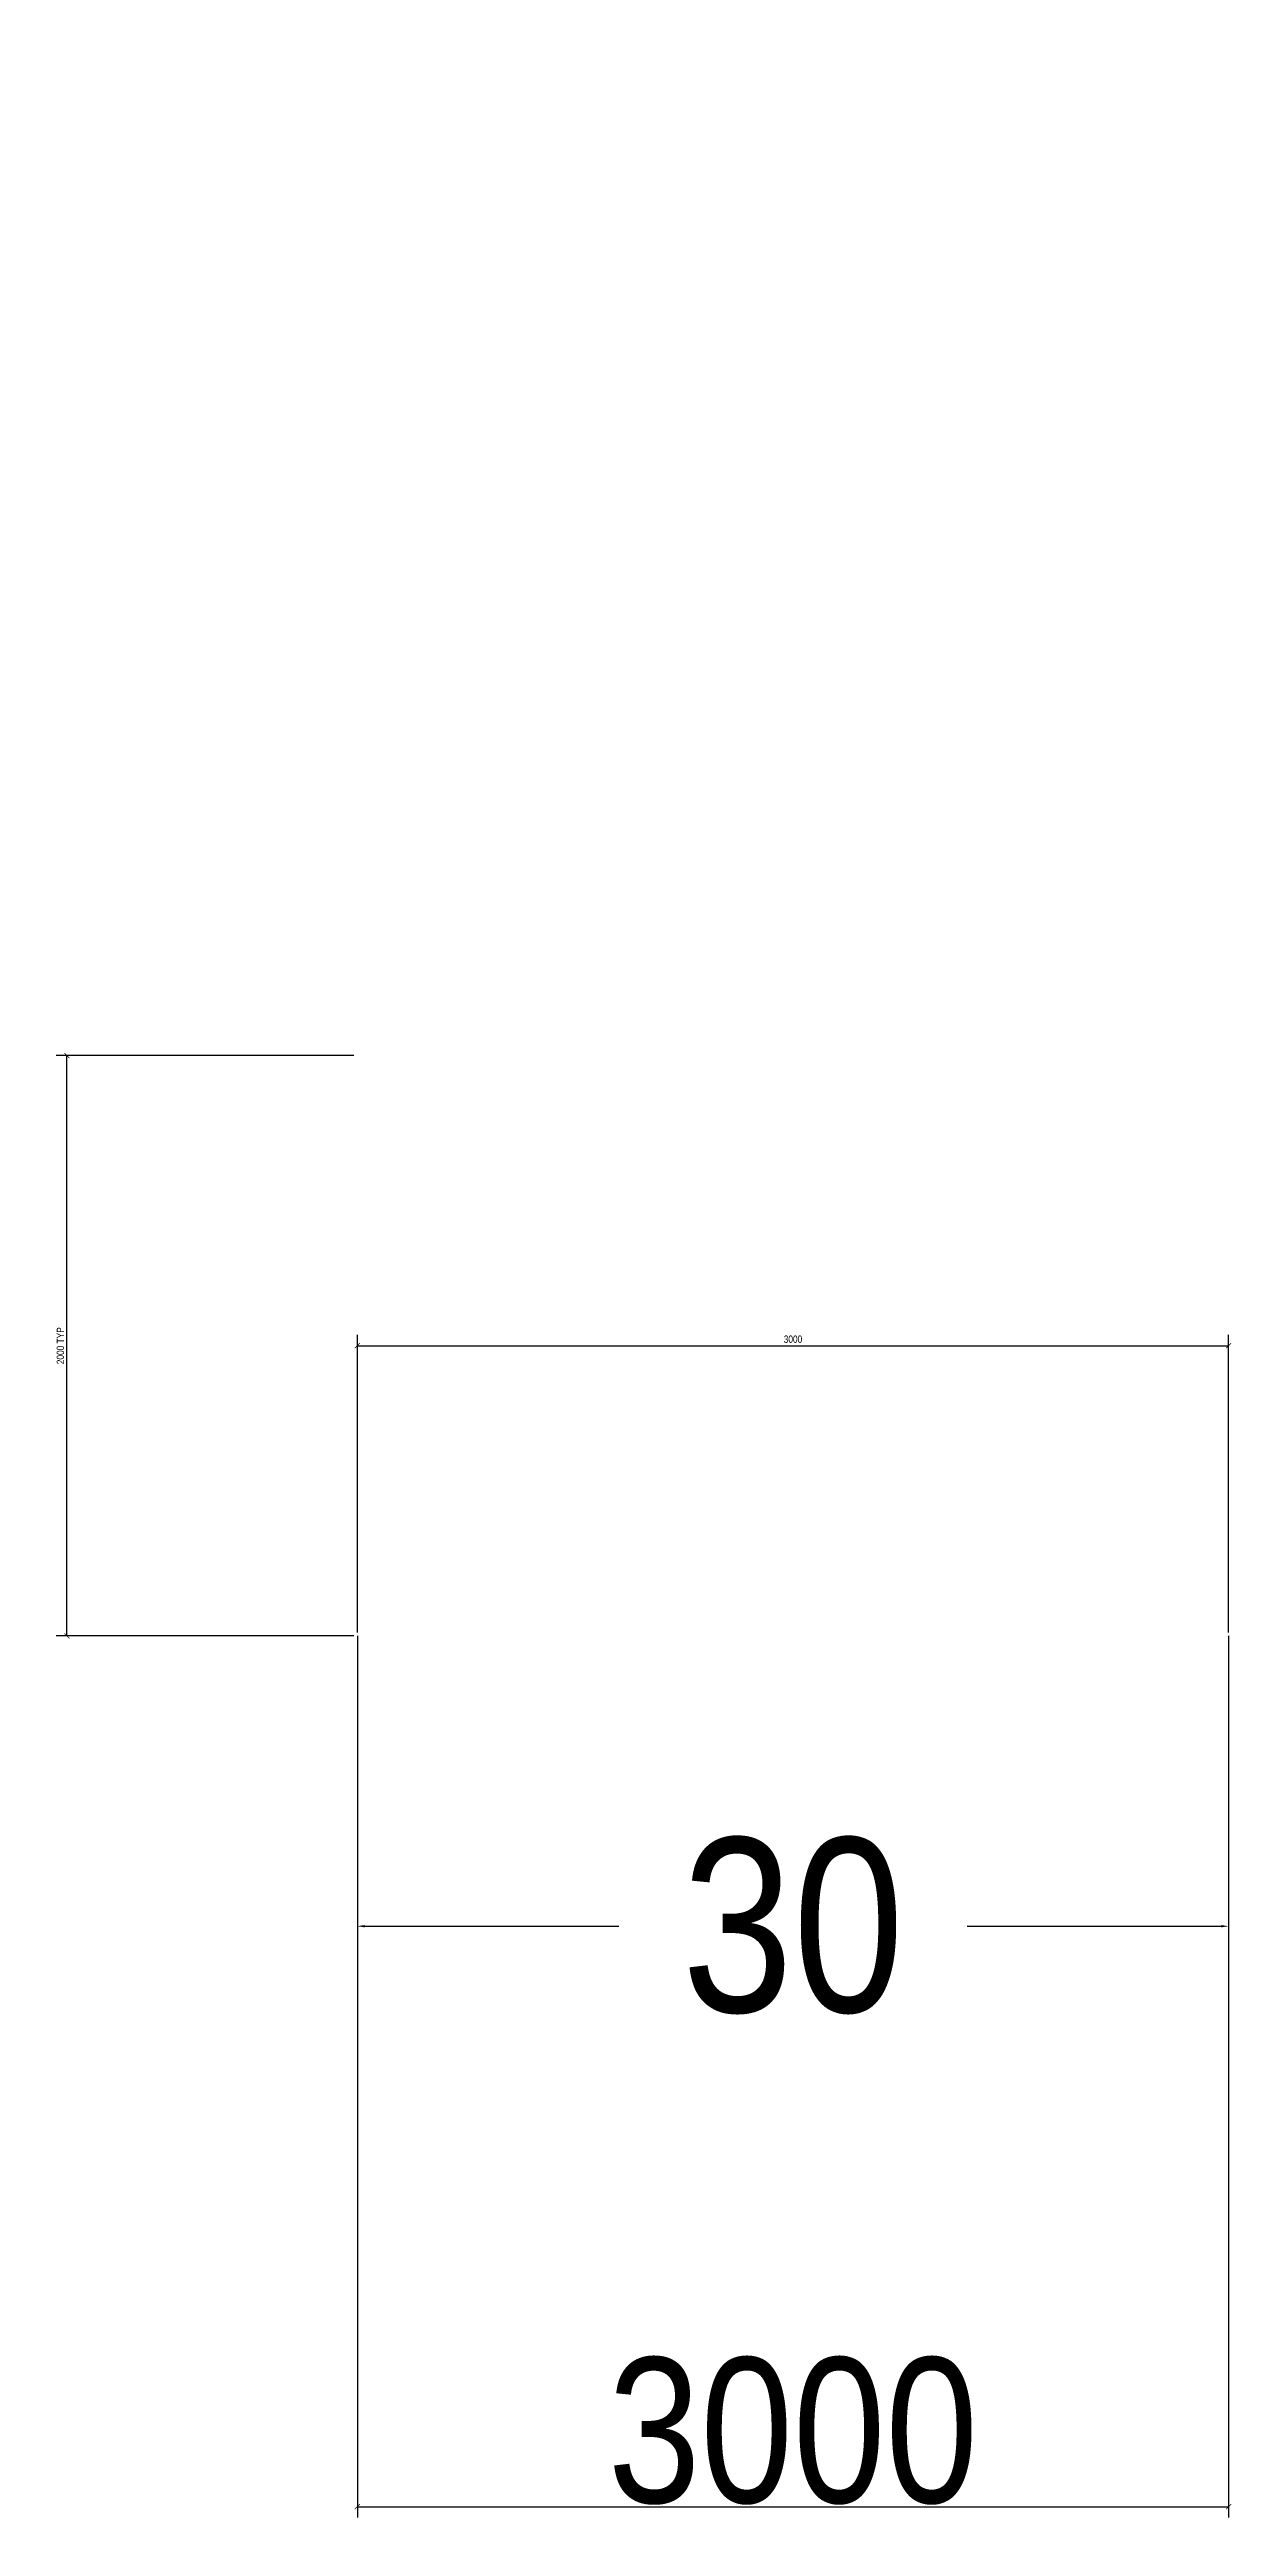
# Model space of a CAD drawing. Header units: metres. Extents: x -11 to 109, y -31 to 140.
# Drawn here: x -10.6 to 30.1, y -30.7 to 54.7 of the extents above; entities that cross this region are included whole.
import ezdxf

# ---------------------------------------------------------------- set-up
doc = ezdxf.new("R2010")
doc.units = ezdxf.units.M
doc.styles.add('OpenSansCondensed-Light', font='OpenSansCondensed-Light.ttf')
doc.dimstyles.new('Big', dxfattribs={"dimtxt": 6, "dimasz": 2.5, "dimexe": 1.25, "dimexo": 0.625, "dimtad": 1, "dimdec": 1, "dimcen": 2.5, "dimazin": 3, "dimtfac": 1, "dimtmove": 0, "dimatfit": 3})
doc.dimstyles.new('EZDXF', dxfattribs={"dimtxt": 0.25, "dimasz": 0.175, "dimexe": 0.375, "dimexo": 0.125, "dimgap": 0.1, "dimtad": 1, "dimlfac": 100, "dimzin": 12, "dimdsep": 46, "dimtxsty": 'OpenSansCondensed-Light', "dimblk": 'ARCHTICK', "dimcen": 2.5, "dimazin": 3, "dimtfac": 0.5, "dimtmove": 2, "dimatfit": 3})

# ---------------------------------------------------------------- blocks, each defined once
blk = doc.blocks.new('_ARCHTICK')
at = {"color": 0, "linetype": 'BYBLOCK', "const_width": 0.15}
blk.add_lwpolyline([(-0.5, -0.5), (0.5, 0.5)], dxfattribs=at)
blk = doc.blocks.new('_CLOSEDFILLED')
at = {"color": 0, "linetype": 'BYBLOCK'}
blk.add_solid([(-1, 0.16), (0, 0), (-1, -0.16)], dxfattribs=at)
blk = doc.blocks.new('*D9')
for p, q in [((0, 0), (0, -10)), ((30, 0), (30, -10)), ((0.25, -10), (9, -10)), ((21, -10), (29.75, -10))]:
    blk.add_line(p, q)
at = {"layer": 'Defpoints'}
for p in [(0, 0), (30, 0), (0, -10)]:
    blk.add_point(p, dxfattribs=at)
at = {"xscale": 0.25, "yscale": 0.25, "rotation": 180}
blk.add_blockref('_CLOSEDFILLED', (0, -10), dxfattribs=at)
at = {"xscale": 0.25, "yscale": 0.25}
blk.add_blockref('_CLOSEDFILLED', (30, -10), dxfattribs=at)
at = {"insert": (15, -10), "char_height": 6, "attachment_point": 5, "style": 'OpenSansCondensed-Light'}
blk.add_mtext('30', dxfattribs=at)

msp = doc.modelspace()

# ---------------------------------------------------------------- dimensions: what is measured, and where the dimension line sits
msp.add_ordinate_dim(feature_location=(30, 80), offset=(0, 15), dtype=1, origin=(0, 0), dimstyle='EZDXF').render()
msp.add_linear_dim(base=(-10, 0), p1=(0, 0), p2=(0, 20), angle=90, text='<> TYP', dimstyle='EZDXF').render()
msp.add_linear_dim(base=(0, 10), p1=(0, 0), p2=(30, 0), dimstyle='EZDXF').render()
msp.add_linear_dim(base=(0, -30), p1=(0, 0), p2=(30, 0), dimstyle='EZDXF', override={"dimtxt": 5}).render()
dim = msp.add_linear_dim(base=(0, -10), p1=(0, 0), p2=(30, 0), dimstyle='Big')
dim.commit()
dim.dimension.update_dxf_attribs({"geometry": '*D9', "text_midpoint": (15, -10)})

doc.saveas('drawing.dxf')
